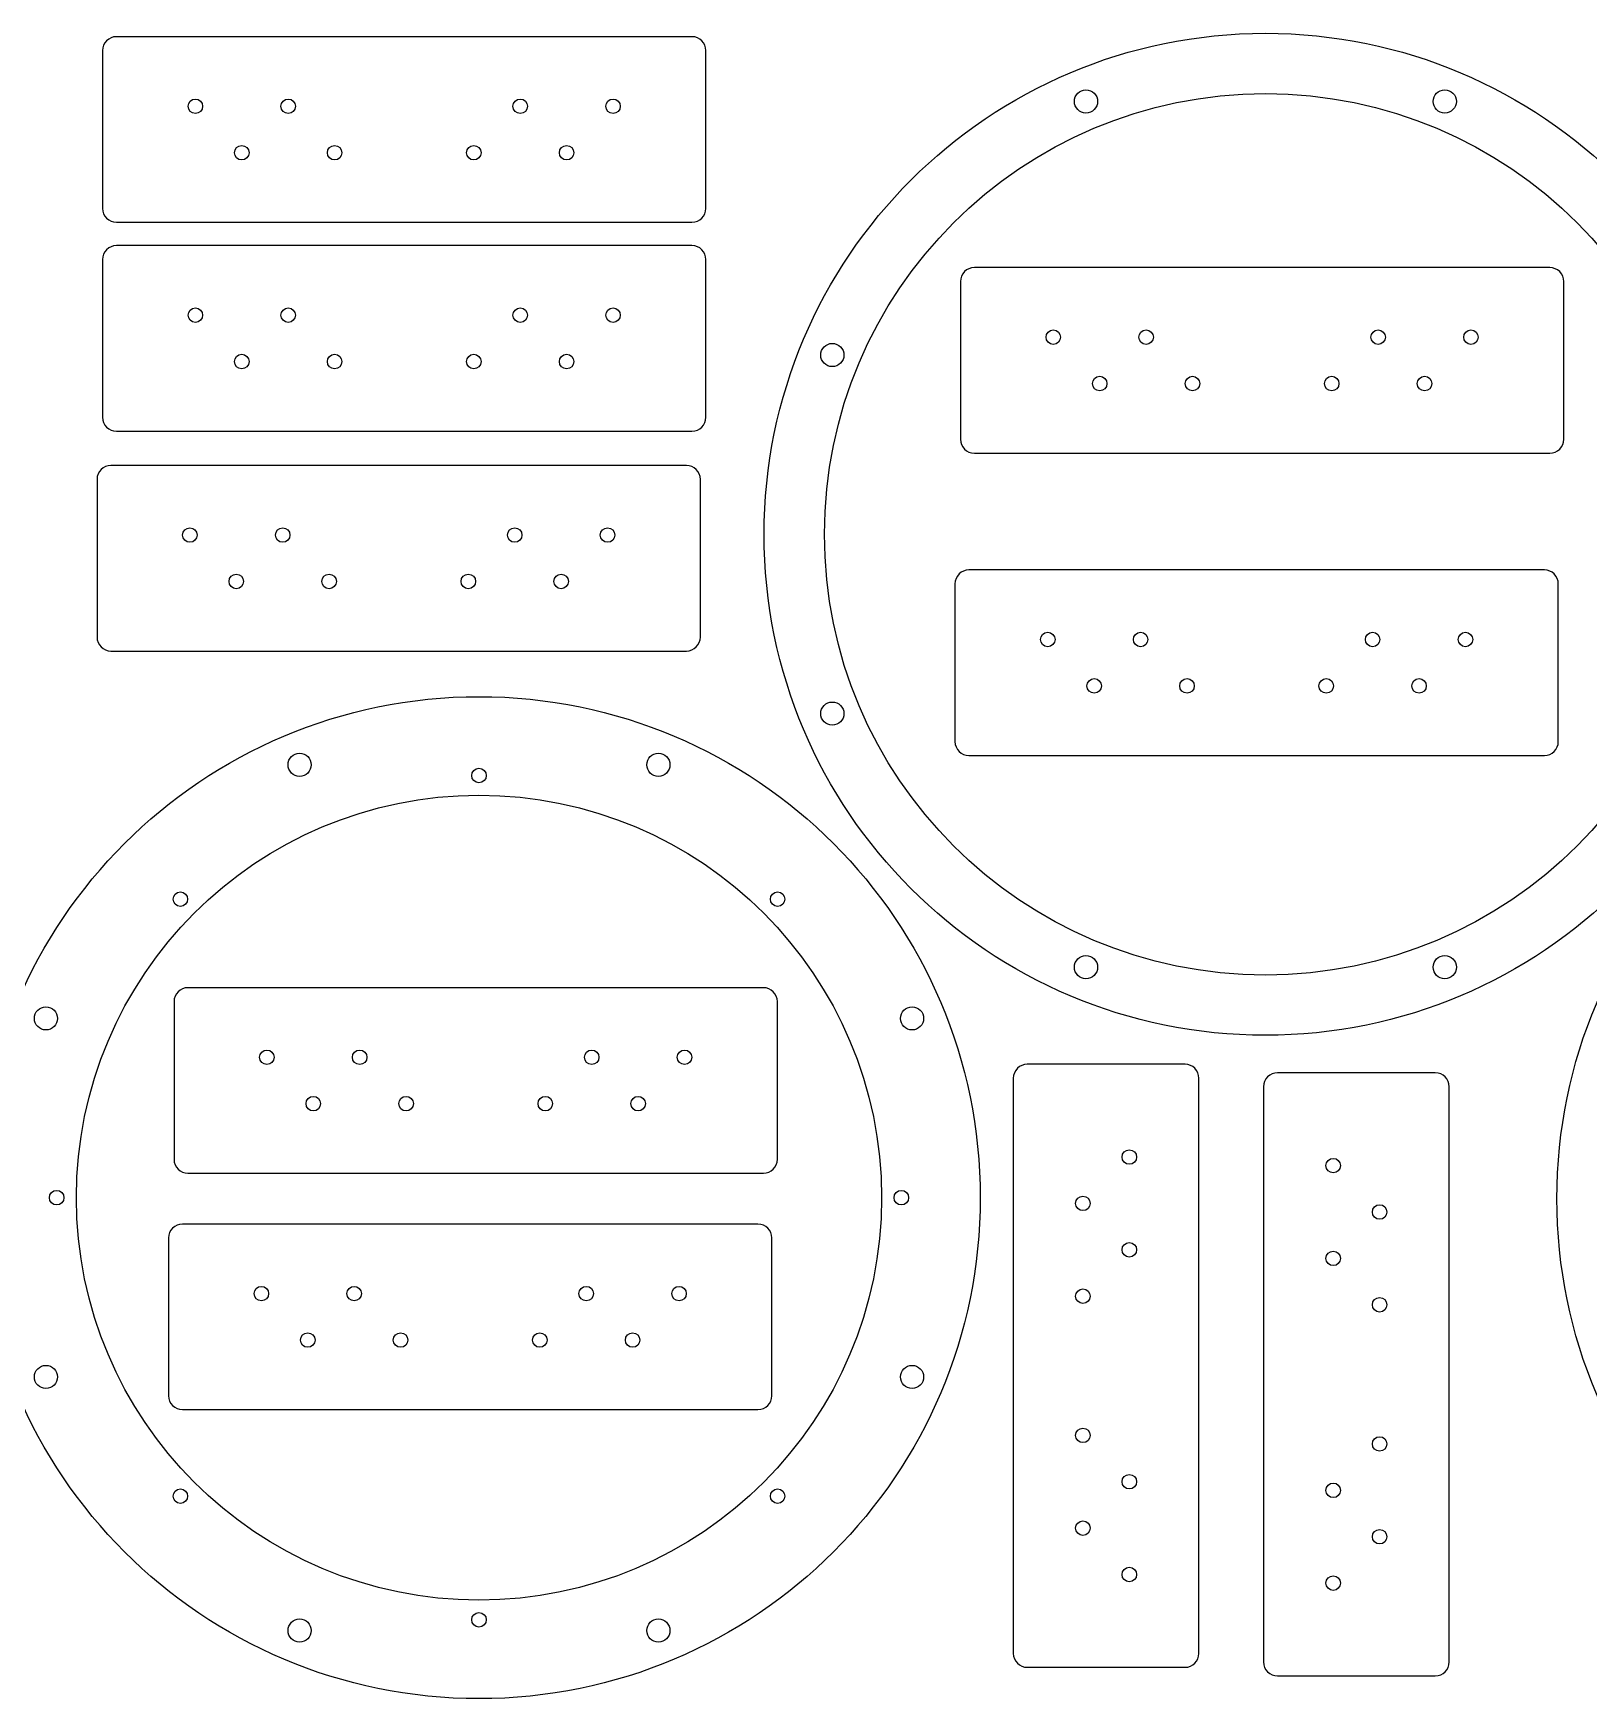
# Model space of a CAD drawing. Extents: x 1 to 1491, y 2 to 363.
# Drawn here: x 416.8 to 751.9, y 2.4 to 361.6 of the extents above; entities that cross this region are included whole.
import ezdxf

# ---------------------------------------------------------------- set-up
doc = ezdxf.new("R2010")
doc.units = 0
for name, color, linetype in [('b_Out_gear_holder_for_CNC_H12_middle_parts_001_', 7, 'CONTINUOUS'), ('b_Out_gear_holder_for_CNC_H12_middle_parts_001_003', 7, 'CONTINUOUS'), ('b_Out_gear_holder_for_CNC_H12_up_part_001_', 7, 'CONTINUOUS'), ('b_plate_130x40x12_part_1_of_16_H12_001_', 7, 'CONTINUOUS'), ('b_plate_130x40x12_part_1_of_16_H12_001_001', 7, 'CONTINUOUS'), ('b_plate_130x40x12_part_1_of_16_H12_001_002', 7, 'CONTINUOUS'), ('b_plate_130x40x12_part_1_of_16_H12_001_003', 7, 'CONTINUOUS'), ('b_plate_130x40x12_part_1_of_16_H12_001_004', 7, 'CONTINUOUS'), ('b_plate_130x40x12_part_1_of_16_H12_001_005', 7, 'CONTINUOUS'), ('b_plate_130x40x12_part_1_of_16_H12_001_006', 7, 'CONTINUOUS'), ('b_plate_130x40x12_part_1_of_16_H12_001_022', 7, 'CONTINUOUS'), ('b_plate_130x40x12_part_1_of_16_H12_001_023', 7, 'CONTINUOUS')]:
    doc.layers.add(name, color=color, linetype=linetype)

msp = doc.modelspace()

# ---------------------------------------------------------------- linework, layer by layer
at = {"layer": 'b_Out_gear_holder_for_CNC_H12_middle_parts_001_'}
for p, q in [((646.09, 346.957, 12), (646.09, 346.957, 0)), ((646.09, 346.957, 12), (646.09, 346.957, 0)), ((723.392, 346.957, 12), (723.392, 346.957, 0)), ((723.392, 346.957, 12), (723.392, 346.957, 0)), ((591.429, 292.296, 12), (591.429, 292.296, 0)), ((591.429, 292.296, 12), (591.429, 292.296, 0)), ((591.429, 214.994, 12), (591.429, 214.994, 0)), ((591.429, 214.994, 12), (591.429, 214.994, 0)), ((646.09, 160.333, 12), (646.09, 160.333, 0)), ((646.09, 160.333, 12), (646.09, 160.333, 0)), ((723.392, 160.333, 12), (723.392, 160.333, 0)), ((723.392, 160.333, 12), (723.392, 160.333, 0))]:
    msp.add_line(p, q, dxfattribs=at)
for centre, radius in [((682.241, 253.645), 108), ((682.241, 253.645), 108), ((682.241, 253.645), 108), ((682.241, 253.645), 108), ((682.241, 253.645), 95), ((682.241, 253.645), 95), ((682.241, 253.645), 95), ((682.241, 253.645), 95), ((643.59, 346.957), 2.5), ((643.59, 346.957), 2.5), ((643.59, 346.957), 2.5), ((643.59, 346.957), 2.5), ((720.892, 346.957), 2.5), ((720.892, 346.957), 2.5), ((720.892, 346.957), 2.5), ((720.892, 346.957), 2.5), ((588.929, 292.296), 2.5), ((588.929, 292.296), 2.5), ((588.929, 292.296), 2.5), ((588.929, 292.296), 2.5), ((588.929, 214.994), 2.5), ((588.929, 214.994), 2.5), ((588.929, 214.994), 2.5), ((588.929, 214.994), 2.5), ((643.59, 160.333), 2.5), ((643.59, 160.333), 2.5), ((643.59, 160.333), 2.5), ((643.59, 160.333), 2.5), ((720.892, 160.333), 2.5), ((720.892, 160.333), 2.5), ((720.892, 160.333), 2.5), ((720.892, 160.333), 2.5)]:
    msp.add_circle(centre, radius, dxfattribs=at)
at = {"layer": 'b_Out_gear_holder_for_CNC_H12_middle_parts_001_003'}
msp.add_circle((853.074, 110.427), 108, dxfattribs=at)
msp.add_circle((853.074, 110.427), 108, dxfattribs=at)
msp.add_circle((853.074, 110.427), 108, dxfattribs=at)
msp.add_circle((853.074, 110.427), 108, dxfattribs=at)
at = {"layer": 'b_Out_gear_holder_for_CNC_H12_up_part_001_'}
for p, q in [((476.647, 203.957, 12), (476.647, 203.957, 0)), ((476.647, 203.957, 12), (476.647, 203.957, 0)), ((514.361, 201.645, 12), (514.361, 201.645, 0)), ((514.361, 201.645, 12), (514.361, 201.645, 0)), ((553.949, 203.957, 12), (553.949, 203.957, 0)), ((553.949, 203.957, 12), (553.949, 203.957, 0)), ((450.014, 174.992, 12), (450.014, 174.992, 0)), ((450.014, 174.992, 12), (450.014, 174.992, 0)), ((578.707, 174.992, 12), (578.707, 174.992, 0)), ((578.707, 174.992, 12), (578.707, 174.992, 0)), ((421.986, 149.296, 12), (421.986, 149.296, 0)), ((421.986, 149.296, 12), (421.986, 149.296, 0)), ((608.61, 149.296, 12), (608.61, 149.296, 0)), ((608.61, 149.296, 12), (608.61, 149.296, 0)), ((423.361, 110.645, 12), (423.361, 110.645, 0)), ((423.361, 110.645, 12), (423.361, 110.645, 0)), ((599.548, 110.645, 12), (599.548, 110.645, 0)), ((599.548, 110.645, 12), (599.548, 110.645, 0)), ((605.361, 110.645, 12), (605.361, 110.645, 0)), ((605.361, 110.645, 12), (605.361, 110.645, 0)), ((620.798, 110.645, 12), (620.798, 110.645, 0)), ((620.798, 110.645, 12), (620.798, 110.645, 0)), ((421.986, 71.9939, 12), (421.986, 71.9939, 0)), ((421.986, 71.9939, 12), (421.986, 71.9939, 0)), ((608.61, 71.9939, 12), (608.61, 71.9939, 0)), ((608.61, 71.9939, 12), (608.61, 71.9939, 0)), ((450.014, 46.2982, 12), (450.014, 46.2982, 0)), ((450.014, 46.2982, 12), (450.014, 46.2982, 0)), ((578.707, 46.2982, 12), (578.707, 46.2982, 0)), ((578.707, 46.2982, 12), (578.707, 46.2982, 0)), ((514.361, 19.6449, 12), (514.361, 19.6449, 0)), ((514.361, 19.6449, 12), (514.361, 19.6449, 0)), ((476.647, 17.3331, 12), (476.647, 17.3331, 0)), ((476.647, 17.3331, 12), (476.647, 17.3331, 0)), ((553.949, 17.3331, 12), (553.949, 17.3331, 0)), ((553.949, 17.3331, 12), (553.949, 17.3331, 0))]:
    msp.add_line(p, q, dxfattribs=at)
for centre, radius in [((512.798, 110.645), 108), ((512.798, 110.645), 108), ((512.798, 110.645), 108), ((512.798, 110.645), 108), ((474.147, 203.957), 2.5), ((474.147, 203.957), 2.5), ((474.147, 203.957), 2.5), ((474.147, 203.957), 2.5), ((551.449, 203.957), 2.5), ((551.449, 203.957), 2.5), ((551.449, 203.957), 2.5), ((551.449, 203.957), 2.5), ((512.798, 201.645), 1.5625), ((512.798, 201.645), 1.5625), ((512.798, 201.645), 1.5625), ((512.798, 201.645), 1.5625), ((512.798, 110.645), 86.75), ((512.798, 110.645), 86.75), ((512.798, 110.645), 86.75), ((512.798, 110.645), 86.75), ((448.452, 174.992), 1.5625), ((448.452, 174.992), 1.5625), ((448.452, 174.992), 1.5625), ((448.452, 174.992), 1.5625), ((577.145, 174.992), 1.5625), ((577.145, 174.992), 1.5625), ((577.145, 174.992), 1.5625), ((577.145, 174.992), 1.5625), ((419.486, 149.296), 2.5), ((419.486, 149.296), 2.5), ((419.486, 149.296), 2.5), ((419.486, 149.296), 2.5), ((606.11, 149.296), 2.5), ((606.11, 149.296), 2.5), ((606.11, 149.296), 2.5), ((606.11, 149.296), 2.5), ((421.798, 110.645), 1.5625), ((421.798, 110.645), 1.5625), ((421.798, 110.645), 1.5625), ((421.798, 110.645), 1.5625), ((603.798, 110.645), 1.5625), ((603.798, 110.645), 1.5625), ((603.798, 110.645), 1.5625), ((603.798, 110.645), 1.5625), ((419.486, 71.9939), 2.5), ((419.486, 71.9939), 2.5), ((419.486, 71.9939), 2.5), ((419.486, 71.9939), 2.5), ((606.11, 71.9939), 2.5), ((606.11, 71.9939), 2.5), ((606.11, 71.9939), 2.5), ((606.11, 71.9939), 2.5), ((448.452, 46.2982), 1.5625), ((448.452, 46.2982), 1.5625), ((448.452, 46.2982), 1.5625), ((448.452, 46.2982), 1.5625), ((577.145, 46.2982), 1.5625), ((577.145, 46.2982), 1.5625), ((577.145, 46.2982), 1.5625), ((577.145, 46.2982), 1.5625), ((474.147, 17.3331), 2.5), ((474.147, 17.3331), 2.5), ((474.147, 17.3331), 2.5), ((474.147, 17.3331), 2.5), ((512.798, 19.6449), 1.5625), ((512.798, 19.6449), 1.5625), ((512.798, 19.6449), 1.5625), ((512.798, 19.6449), 1.5625), ((551.449, 17.3331), 2.5), ((551.449, 17.3331), 2.5), ((551.449, 17.3331), 2.5), ((551.449, 17.3331), 2.5)]:
    msp.add_circle(centre, radius, dxfattribs=at)
at = {"layer": 'b_plate_130x40x12_part_1_of_16_H12_001_'}
for p, q in [((558.682, 360.916, 0), (434.682, 360.916, 0)), ((558.682, 360.916, 12), (434.682, 360.916, 12)), ((434.682, 360.916, 0), (434.682, 360.916, 12)), ((558.682, 360.916, 0), (434.682, 360.916, 0)), ((434.682, 360.916, 0), (434.682, 360.916, 12)), ((558.682, 360.916, 12), (434.682, 360.916, 12)), ((558.682, 360.916, 0), (558.682, 360.916, 12)), ((558.682, 360.916, 0), (558.682, 360.916, 12)), ((431.682, 357.916, 0), (431.682, 323.916, 0)), ((431.682, 357.916, 12), (431.682, 323.916, 12)), ((431.682, 357.916, 0), (431.682, 323.916, 0)), ((431.682, 357.916, 0), (431.682, 357.916, 12)), ((431.682, 357.916, 12), (431.682, 323.916, 12)), ((431.682, 357.916, 0), (431.682, 357.916, 12)), ((561.682, 323.916, 0), (561.682, 357.916, 0)), ((561.682, 323.916, 12), (561.682, 357.916, 12)), ((561.682, 323.916, 0), (561.682, 357.916, 0)), ((561.682, 357.916, 0), (561.682, 357.916, 12)), ((561.682, 323.916, 12), (561.682, 357.916, 12)), ((561.682, 357.916, 0), (561.682, 357.916, 12)), ((453.244, 345.916, 0), (453.244, 345.916, 12)), ((453.244, 345.916, 0), (453.244, 345.916, 12)), ((473.244, 345.916, 0), (473.244, 345.916, 12)), ((473.244, 345.916, 0), (473.244, 345.916, 12)), ((523.244, 345.916, 0), (523.244, 345.916, 12)), ((523.244, 345.916, 0), (523.244, 345.916, 12)), ((543.244, 345.916, 0), (543.244, 345.916, 12)), ((543.244, 345.916, 0), (543.244, 345.916, 12)), ((463.244, 335.916, 0), (463.244, 335.916, 12)), ((463.244, 335.916, 0), (463.244, 335.916, 12)), ((483.244, 335.916, 0), (483.244, 335.916, 12)), ((483.244, 335.916, 0), (483.244, 335.916, 12)), ((513.244, 335.916, 0), (513.244, 335.916, 12)), ((513.244, 335.916, 0), (513.244, 335.916, 12)), ((533.244, 335.916, 0), (533.244, 335.916, 12)), ((533.244, 335.916, 0), (533.244, 335.916, 12)), ((431.682, 323.916, 0), (431.682, 323.916, 12)), ((431.682, 323.916, 0), (431.682, 323.916, 12)), ((561.682, 323.916, 0), (561.682, 323.916, 12)), ((561.682, 323.916, 0), (561.682, 323.916, 12)), ((434.682, 320.916, 0), (558.682, 320.916, 0)), ((434.682, 320.916, 0), (434.682, 320.916, 12)), ((434.682, 320.916, 12), (558.682, 320.916, 12)), ((434.682, 320.916, 0), (558.682, 320.916, 0)), ((434.682, 320.916, 0), (434.682, 320.916, 12)), ((434.682, 320.916, 12), (558.682, 320.916, 12)), ((558.682, 320.916, 0), (558.682, 320.916, 12)), ((558.682, 320.916, 0), (558.682, 320.916, 12))]:
    msp.add_line(p, q, dxfattribs=at)
for centre in [(451.682, 345.916), (451.682, 345.916), (451.682, 345.916), (451.682, 345.916), (471.682, 345.916), (471.682, 345.916), (471.682, 345.916), (471.682, 345.916), (521.682, 345.916), (521.682, 345.916), (521.682, 345.916), (521.682, 345.916), (541.682, 345.916), (541.682, 345.916), (541.682, 345.916), (541.682, 345.916), (461.682, 335.916), (461.682, 335.916), (461.682, 335.916), (461.682, 335.916), (481.682, 335.916), (481.682, 335.916), (481.682, 335.916), (481.682, 335.916), (511.682, 335.916), (511.682, 335.916), (511.682, 335.916), (511.682, 335.916), (531.682, 335.916), (531.682, 335.916), (531.682, 335.916), (531.682, 335.916)]:
    msp.add_circle(centre, 1.5625, dxfattribs=at)
for centre, start, end in [((434.682, 357.916, 0), 90, 180), ((434.682, 357.916, 12), 90, 180), ((434.682, 357.916, 0), 90, 180), ((434.682, 357.916, 12), 90, 180), ((558.682, 357.916, 0), 0, 90), ((558.682, 357.916, 12), 0, 90), ((558.682, 357.916, 0), 0, 90), ((558.682, 357.916, 12), 0, 90), ((434.682, 323.916, 0), 180, -90), ((434.682, 323.916, 0), 180, -90), ((434.682, 323.916, 12), 180, -90), ((434.682, 323.916, 12), 180, -90), ((558.682, 323.916, 0), -90, 0), ((558.682, 323.916, 0), -90, 0), ((558.682, 323.916, 12), -90, 0), ((558.682, 323.916, 12), -90, 0)]:
    msp.add_arc(centre, 3, start, end, dxfattribs=at)
at = {"layer": 'b_plate_130x40x12_part_1_of_16_H12_001_001'}
for p, q in [((431.682, 312.886, 0), (431.682, 278.886, 0)), ((431.682, 312.886, 12), (431.682, 278.886, 12)), ((431.682, 312.886, 0), (431.682, 278.886, 0)), ((431.682, 312.886, 0), (431.682, 312.886, 12)), ((431.682, 312.886, 12), (431.682, 278.886, 12)), ((431.682, 312.886, 0), (431.682, 312.886, 12)), ((558.682, 315.886, 0), (434.682, 315.886, 0)), ((558.682, 315.886, 12), (434.682, 315.886, 12)), ((434.682, 315.886, 0), (434.682, 315.886, 12)), ((558.682, 315.886, 0), (434.682, 315.886, 0)), ((434.682, 315.886, 0), (434.682, 315.886, 12)), ((558.682, 315.886, 12), (434.682, 315.886, 12)), ((558.682, 315.886, 0), (558.682, 315.886, 12)), ((558.682, 315.886, 0), (558.682, 315.886, 12)), ((561.682, 278.886, 0), (561.682, 312.886, 0)), ((561.682, 278.886, 12), (561.682, 312.886, 12)), ((561.682, 278.886, 0), (561.682, 312.886, 0)), ((561.682, 312.886, 0), (561.682, 312.886, 12)), ((561.682, 278.886, 12), (561.682, 312.886, 12)), ((561.682, 312.886, 0), (561.682, 312.886, 12)), ((453.244, 300.886, 0), (453.244, 300.886, 12)), ((453.244, 300.886, 0), (453.244, 300.886, 12)), ((473.244, 300.886, 0), (473.244, 300.886, 12)), ((473.244, 300.886, 0), (473.244, 300.886, 12)), ((523.244, 300.886, 0), (523.244, 300.886, 12)), ((523.244, 300.886, 0), (523.244, 300.886, 12)), ((543.244, 300.886, 0), (543.244, 300.886, 12)), ((543.244, 300.886, 0), (543.244, 300.886, 12)), ((463.244, 290.886, 0), (463.244, 290.886, 12)), ((463.244, 290.886, 0), (463.244, 290.886, 12)), ((483.244, 290.886, 0), (483.244, 290.886, 12)), ((483.244, 290.886, 0), (483.244, 290.886, 12)), ((513.244, 290.886, 0), (513.244, 290.886, 12)), ((513.244, 290.886, 0), (513.244, 290.886, 12)), ((533.244, 290.886, 0), (533.244, 290.886, 12)), ((533.244, 290.886, 0), (533.244, 290.886, 12)), ((431.682, 278.886, 0), (431.682, 278.886, 12)), ((431.682, 278.886, 0), (431.682, 278.886, 12)), ((561.682, 278.886, 0), (561.682, 278.886, 12)), ((561.682, 278.886, 0), (561.682, 278.886, 12)), ((434.682, 275.886, 0), (558.682, 275.886, 0)), ((434.682, 275.886, 0), (434.682, 275.886, 12)), ((434.682, 275.886, 12), (558.682, 275.886, 12)), ((434.682, 275.886, 0), (558.682, 275.886, 0)), ((434.682, 275.886, 0), (434.682, 275.886, 12)), ((434.682, 275.886, 12), (558.682, 275.886, 12)), ((558.682, 275.886, 0), (558.682, 275.886, 12)), ((558.682, 275.886, 0), (558.682, 275.886, 12))]:
    msp.add_line(p, q, dxfattribs=at)
for centre in [(451.682, 300.886), (451.682, 300.886), (451.682, 300.886), (451.682, 300.886), (471.682, 300.886), (471.682, 300.886), (471.682, 300.886), (471.682, 300.886), (521.682, 300.886), (521.682, 300.886), (521.682, 300.886), (521.682, 300.886), (541.682, 300.886), (541.682, 300.886), (541.682, 300.886), (541.682, 300.886), (461.682, 290.886), (461.682, 290.886), (461.682, 290.886), (461.682, 290.886), (481.682, 290.886), (481.682, 290.886), (481.682, 290.886), (481.682, 290.886), (511.682, 290.886), (511.682, 290.886), (511.682, 290.886), (511.682, 290.886), (531.682, 290.886), (531.682, 290.886), (531.682, 290.886), (531.682, 290.886)]:
    msp.add_circle(centre, 1.5625, dxfattribs=at)
for centre, start, end in [((434.682, 312.886, 0), 90, 180), ((434.682, 312.886, 12), 90, 180), ((434.682, 312.886, 0), 90, 180), ((434.682, 312.886, 12), 90, 180), ((558.682, 312.886, 0), 0, 90), ((558.682, 312.886, 12), 0, 90), ((558.682, 312.886, 0), 0, 90), ((558.682, 312.886, 12), 0, 90), ((434.682, 278.886, 0), 180, -90), ((434.682, 278.886, 0), 180, -90), ((434.682, 278.886, 12), 180, -90), ((434.682, 278.886, 12), 180, -90), ((558.682, 278.886, 0), -90, 0), ((558.682, 278.886, 0), -90, 0), ((558.682, 278.886, 12), -90, 0), ((558.682, 278.886, 12), -90, 0)]:
    msp.add_arc(centre, 3, start, end, dxfattribs=at)
at = {"layer": 'b_plate_130x40x12_part_1_of_16_H12_001_002'}
for p, q in [((557.497, 268.486, 0), (433.497, 268.486, 0)), ((557.497, 268.486, 12), (433.497, 268.486, 12)), ((433.497, 268.486, 0), (433.497, 268.486, 12)), ((557.497, 268.486, 0), (433.497, 268.486, 0)), ((433.497, 268.486, 0), (433.497, 268.486, 12)), ((557.497, 268.486, 12), (433.497, 268.486, 12)), ((557.497, 268.486, 0), (557.497, 268.486, 12)), ((557.497, 268.486, 0), (557.497, 268.486, 12)), ((430.497, 265.486, 0), (430.497, 231.486, 0)), ((430.497, 265.486, 12), (430.497, 231.486, 12)), ((430.497, 265.486, 0), (430.497, 231.486, 0)), ((430.497, 265.486, 0), (430.497, 265.486, 12)), ((430.497, 265.486, 12), (430.497, 231.486, 12)), ((430.497, 265.486, 0), (430.497, 265.486, 12)), ((560.497, 231.486, 0), (560.497, 265.486, 0)), ((560.497, 231.486, 12), (560.497, 265.486, 12)), ((560.497, 231.486, 0), (560.497, 265.486, 0)), ((560.497, 265.486, 0), (560.497, 265.486, 12)), ((560.497, 231.486, 12), (560.497, 265.486, 12)), ((560.497, 265.486, 0), (560.497, 265.486, 12)), ((452.059, 253.486, 0), (452.059, 253.486, 12)), ((452.059, 253.486, 0), (452.059, 253.486, 12)), ((472.059, 253.486, 0), (472.059, 253.486, 12)), ((472.059, 253.486, 0), (472.059, 253.486, 12)), ((522.059, 253.486, 0), (522.059, 253.486, 12)), ((522.059, 253.486, 0), (522.059, 253.486, 12)), ((542.059, 253.486, 0), (542.059, 253.486, 12)), ((542.059, 253.486, 0), (542.059, 253.486, 12)), ((462.059, 243.486, 0), (462.059, 243.486, 12)), ((462.059, 243.486, 0), (462.059, 243.486, 12)), ((482.059, 243.486, 0), (482.059, 243.486, 12)), ((482.059, 243.486, 0), (482.059, 243.486, 12)), ((512.059, 243.486, 0), (512.059, 243.486, 12)), ((512.059, 243.486, 0), (512.059, 243.486, 12)), ((532.059, 243.486, 0), (532.059, 243.486, 12)), ((532.059, 243.486, 0), (532.059, 243.486, 12)), ((430.497, 231.486, 0), (430.497, 231.486, 12)), ((430.497, 231.486, 0), (430.497, 231.486, 12)), ((560.497, 231.486, 0), (560.497, 231.486, 12)), ((560.497, 231.486, 0), (560.497, 231.486, 12)), ((433.497, 228.486, 0), (557.497, 228.486, 0)), ((433.497, 228.486, 0), (433.497, 228.486, 12)), ((433.497, 228.486, 12), (557.497, 228.486, 12)), ((433.497, 228.486, 0), (557.497, 228.486, 0)), ((433.497, 228.486, 0), (433.497, 228.486, 12)), ((433.497, 228.486, 12), (557.497, 228.486, 12)), ((557.497, 228.486, 0), (557.497, 228.486, 12)), ((557.497, 228.486, 0), (557.497, 228.486, 12))]:
    msp.add_line(p, q, dxfattribs=at)
for centre in [(450.497, 253.486), (450.497, 253.486), (450.497, 253.486), (450.497, 253.486), (470.497, 253.486), (470.497, 253.486), (470.497, 253.486), (470.497, 253.486), (520.497, 253.486), (520.497, 253.486), (520.497, 253.486), (520.497, 253.486), (540.497, 253.486), (540.497, 253.486), (540.497, 253.486), (540.497, 253.486), (460.497, 243.486), (460.497, 243.486), (460.497, 243.486), (460.497, 243.486), (480.497, 243.486), (480.497, 243.486), (480.497, 243.486), (480.497, 243.486), (510.497, 243.486), (510.497, 243.486), (510.497, 243.486), (510.497, 243.486), (530.497, 243.486), (530.497, 243.486), (530.497, 243.486), (530.497, 243.486)]:
    msp.add_circle(centre, 1.5625, dxfattribs=at)
for centre, start, end in [((433.497, 265.486, 0), 90, 180), ((433.497, 265.486, 12), 90, 180), ((433.497, 265.486, 0), 90, 180), ((433.497, 265.486, 12), 90, 180), ((557.497, 265.486, 0), 0, 90), ((557.497, 265.486, 12), 0, 90), ((557.497, 265.486, 0), 0, 90), ((557.497, 265.486, 12), 0, 90), ((433.497, 231.486, 0), 180, -90), ((433.497, 231.486, 0), 180, -90), ((433.497, 231.486, 12), 180, -90), ((433.497, 231.486, 12), 180, -90), ((557.497, 231.486, 0), -90, 0), ((557.497, 231.486, 0), -90, 0), ((557.497, 231.486, 12), -90, 0), ((557.497, 231.486, 12), -90, 0)]:
    msp.add_arc(centre, 3, start, end, dxfattribs=at)
at = {"layer": 'b_plate_130x40x12_part_1_of_16_H12_001_003'}
for p, q in [((574.087, 155.911, 0), (450.087, 155.911, 0)), ((574.087, 155.911, 12), (450.087, 155.911, 12)), ((450.087, 155.911, 0), (450.087, 155.911, 12)), ((574.087, 155.911, 0), (450.087, 155.911, 0)), ((450.087, 155.911, 0), (450.087, 155.911, 12)), ((574.087, 155.911, 12), (450.087, 155.911, 12)), ((574.087, 155.911, 0), (574.087, 155.911, 12)), ((574.087, 155.911, 0), (574.087, 155.911, 12)), ((447.087, 152.911, 0), (447.087, 118.911, 0)), ((447.087, 152.911, 12), (447.087, 118.911, 12)), ((447.087, 152.911, 0), (447.087, 118.911, 0)), ((447.087, 152.911, 0), (447.087, 152.911, 12)), ((447.087, 152.911, 12), (447.087, 118.911, 12)), ((447.087, 152.911, 0), (447.087, 152.911, 12)), ((577.087, 118.911, 0), (577.087, 152.911, 0)), ((577.087, 118.911, 12), (577.087, 152.911, 12)), ((577.087, 118.911, 0), (577.087, 152.911, 0)), ((577.087, 152.911, 0), (577.087, 152.911, 12)), ((577.087, 118.911, 12), (577.087, 152.911, 12)), ((577.087, 152.911, 0), (577.087, 152.911, 12)), ((468.649, 140.911, 0), (468.649, 140.911, 12)), ((468.649, 140.911, 0), (468.649, 140.911, 12)), ((488.649, 140.911, 0), (488.649, 140.911, 12)), ((488.649, 140.911, 0), (488.649, 140.911, 12)), ((538.649, 140.911, 0), (538.649, 140.911, 12)), ((538.649, 140.911, 0), (538.649, 140.911, 12)), ((558.649, 140.911, 0), (558.649, 140.911, 12)), ((558.649, 140.911, 0), (558.649, 140.911, 12)), ((478.649, 130.911, 0), (478.649, 130.911, 12)), ((478.649, 130.911, 0), (478.649, 130.911, 12)), ((498.649, 130.911, 0), (498.649, 130.911, 12)), ((498.649, 130.911, 0), (498.649, 130.911, 12)), ((528.649, 130.911, 0), (528.649, 130.911, 12)), ((528.649, 130.911, 0), (528.649, 130.911, 12)), ((548.649, 130.911, 0), (548.649, 130.911, 12)), ((548.649, 130.911, 0), (548.649, 130.911, 12)), ((447.087, 118.911, 0), (447.087, 118.911, 12)), ((447.087, 118.911, 0), (447.087, 118.911, 12)), ((577.087, 118.911, 0), (577.087, 118.911, 12)), ((577.087, 118.911, 0), (577.087, 118.911, 12)), ((450.087, 115.911, 0), (574.087, 115.911, 0)), ((450.087, 115.911, 0), (450.087, 115.911, 12)), ((450.087, 115.911, 12), (574.087, 115.911, 12)), ((450.087, 115.911, 0), (574.087, 115.911, 0)), ((450.087, 115.911, 0), (450.087, 115.911, 12)), ((450.087, 115.911, 12), (574.087, 115.911, 12)), ((574.087, 115.911, 0), (574.087, 115.911, 12)), ((574.087, 115.911, 0), (574.087, 115.911, 12))]:
    msp.add_line(p, q, dxfattribs=at)
for centre in [(467.087, 140.911), (467.087, 140.911), (467.087, 140.911), (467.087, 140.911), (487.087, 140.911), (487.087, 140.911), (487.087, 140.911), (487.087, 140.911), (537.087, 140.911), (537.087, 140.911), (537.087, 140.911), (537.087, 140.911), (557.087, 140.911), (557.087, 140.911), (557.087, 140.911), (557.087, 140.911), (477.087, 130.911), (477.087, 130.911), (477.087, 130.911), (477.087, 130.911), (497.087, 130.911), (497.087, 130.911), (497.087, 130.911), (497.087, 130.911), (527.087, 130.911), (527.087, 130.911), (527.087, 130.911), (527.087, 130.911), (547.087, 130.911), (547.087, 130.911), (547.087, 130.911), (547.087, 130.911)]:
    msp.add_circle(centre, 1.5625, dxfattribs=at)
for centre, start, end in [((450.087, 152.911, 0), 90, 180), ((450.087, 152.911, 12), 90, 180), ((450.087, 152.911, 0), 90, 180), ((450.087, 152.911, 12), 90, 180), ((574.087, 152.911, 0), 0, 90), ((574.087, 152.911, 12), 0, 90), ((574.087, 152.911, 0), 0, 90), ((574.087, 152.911, 12), 0, 90), ((450.087, 118.911, 0), 180, -90), ((450.087, 118.911, 0), 180, -90), ((450.087, 118.911, 12), 180, -90), ((450.087, 118.911, 12), 180, -90), ((574.087, 118.911, 0), -90, 0), ((574.087, 118.911, 0), -90, 0), ((574.087, 118.911, 12), -90, 0), ((574.087, 118.911, 12), -90, 0)]:
    msp.add_arc(centre, 3, start, end, dxfattribs=at)
at = {"layer": 'b_plate_130x40x12_part_1_of_16_H12_001_004'}
for p, q in [((572.902, 104.956, 0), (448.902, 104.956, 0)), ((572.902, 104.956, 12), (448.902, 104.956, 12)), ((448.902, 104.956, 0), (448.902, 104.956, 12)), ((572.902, 104.956, 0), (448.902, 104.956, 0)), ((448.902, 104.956, 0), (448.902, 104.956, 12)), ((572.902, 104.956, 12), (448.902, 104.956, 12)), ((572.902, 104.956, 0), (572.902, 104.956, 12)), ((572.902, 104.956, 0), (572.902, 104.956, 12)), ((445.902, 101.956, 0), (445.902, 67.9558, 0)), ((445.902, 101.956, 12), (445.902, 67.9558, 12)), ((445.902, 101.956, 0), (445.902, 67.9558, 0)), ((445.902, 101.956, 0), (445.902, 101.956, 12)), ((445.902, 101.956, 12), (445.902, 67.9558, 12)), ((445.902, 101.956, 0), (445.902, 101.956, 12)), ((575.902, 67.9558, 0), (575.902, 101.956, 0)), ((575.902, 67.9558, 12), (575.902, 101.956, 12)), ((575.902, 67.9558, 0), (575.902, 101.956, 0)), ((575.902, 101.956, 0), (575.902, 101.956, 12)), ((575.902, 67.9558, 12), (575.902, 101.956, 12)), ((575.902, 101.956, 0), (575.902, 101.956, 12)), ((467.464, 89.9558, 0), (467.464, 89.9558, 12)), ((467.464, 89.9558, 0), (467.464, 89.9558, 12)), ((487.464, 89.9558, 0), (487.464, 89.9558, 12)), ((487.464, 89.9558, 0), (487.464, 89.9558, 12)), ((537.464, 89.9558, 0), (537.464, 89.9558, 12)), ((537.464, 89.9558, 0), (537.464, 89.9558, 12)), ((557.464, 89.9558, 0), (557.464, 89.9558, 12)), ((557.464, 89.9558, 0), (557.464, 89.9558, 12)), ((477.464, 79.9558, 0), (477.464, 79.9558, 12)), ((477.464, 79.9558, 0), (477.464, 79.9558, 12)), ((497.464, 79.9558, 0), (497.464, 79.9558, 12)), ((497.464, 79.9558, 0), (497.464, 79.9558, 12)), ((527.464, 79.9558, 0), (527.464, 79.9558, 12)), ((527.464, 79.9558, 0), (527.464, 79.9558, 12)), ((547.464, 79.9558, 0), (547.464, 79.9558, 12)), ((547.464, 79.9558, 0), (547.464, 79.9558, 12)), ((445.902, 67.9558, 0), (445.902, 67.9558, 12)), ((445.902, 67.9558, 0), (445.902, 67.9558, 12)), ((448.902, 64.9558, 0), (572.902, 64.9558, 0)), ((448.902, 64.9558, 0), (448.902, 64.9558, 12)), ((448.902, 64.9558, 12), (572.902, 64.9558, 12)), ((448.902, 64.9558, 0), (572.902, 64.9558, 0)), ((448.902, 64.9558, 0), (448.902, 64.9558, 12)), ((448.902, 64.9558, 12), (572.902, 64.9558, 12)), ((572.902, 64.9558, 0), (572.902, 64.9558, 12)), ((572.902, 64.9558, 0), (572.902, 64.9558, 12)), ((575.902, 67.9558, 0), (575.902, 67.9558, 12)), ((575.902, 67.9558, 0), (575.902, 67.9558, 12))]:
    msp.add_line(p, q, dxfattribs=at)
for centre in [(465.902, 89.9558), (465.902, 89.9558), (465.902, 89.9558), (465.902, 89.9558), (485.902, 89.9558), (485.902, 89.9558), (485.902, 89.9558), (485.902, 89.9558), (535.902, 89.9558), (535.902, 89.9558), (535.902, 89.9558), (535.902, 89.9558), (555.902, 89.9558), (555.902, 89.9558), (555.902, 89.9558), (555.902, 89.9558), (475.902, 79.9558), (475.902, 79.9558), (475.902, 79.9558), (475.902, 79.9558), (495.902, 79.9558), (495.902, 79.9558), (495.902, 79.9558), (495.902, 79.9558), (525.902, 79.9558), (525.902, 79.9558), (525.902, 79.9558), (525.902, 79.9558), (545.902, 79.9558), (545.902, 79.9558), (545.902, 79.9558), (545.902, 79.9558)]:
    msp.add_circle(centre, 1.5625, dxfattribs=at)
for centre, start, end in [((448.902, 101.956, 0), 90, 180), ((448.902, 101.956, 12), 90, 180), ((448.902, 101.956, 0), 90, 180), ((448.902, 101.956, 12), 90, 180), ((572.902, 101.956, 0), 0, 90), ((572.902, 101.956, 12), 0, 90), ((572.902, 101.956, 0), 0, 90), ((572.902, 101.956, 12), 0, 90), ((448.902, 67.9558, 0), 180, -90), ((448.902, 67.9558, 0), 180, -90), ((448.902, 67.9558, 12), 180, -90), ((448.902, 67.9558, 12), 180, -90), ((572.902, 67.9558, 0), -90, 0), ((572.902, 67.9558, 0), -90, 0), ((572.902, 67.9558, 12), -90, 0), ((572.902, 67.9558, 12), -90, 0)]:
    msp.add_arc(centre, 3, start, end, dxfattribs=at)
at = {"layer": 'b_plate_130x40x12_part_1_of_16_H12_001_005'}
for p, q in [((743.542, 311.146, 0), (619.542, 311.146, 0)), ((743.542, 311.146, 12), (619.542, 311.146, 12)), ((619.542, 311.146, 0), (619.542, 311.146, 12)), ((743.542, 311.146, 0), (619.542, 311.146, 0)), ((619.542, 311.146, 0), (619.542, 311.146, 12)), ((743.542, 311.146, 12), (619.542, 311.146, 12)), ((743.542, 311.146, 0), (743.542, 311.146, 12)), ((743.542, 311.146, 0), (743.542, 311.146, 12)), ((616.542, 308.146, 0), (616.542, 274.146, 0)), ((616.542, 308.146, 12), (616.542, 274.146, 12)), ((616.542, 308.146, 0), (616.542, 274.146, 0)), ((616.542, 308.146, 0), (616.542, 308.146, 12)), ((616.542, 308.146, 12), (616.542, 274.146, 12)), ((616.542, 308.146, 0), (616.542, 308.146, 12)), ((746.542, 274.146, 0), (746.542, 308.146, 0)), ((746.542, 274.146, 12), (746.542, 308.146, 12)), ((746.542, 274.146, 0), (746.542, 308.146, 0)), ((746.542, 308.146, 0), (746.542, 308.146, 12)), ((746.542, 274.146, 12), (746.542, 308.146, 12)), ((746.542, 308.146, 0), (746.542, 308.146, 12)), ((638.105, 296.146, 0), (638.105, 296.146, 12)), ((638.105, 296.146, 0), (638.105, 296.146, 12)), ((658.105, 296.146, 0), (658.105, 296.146, 12)), ((658.105, 296.146, 0), (658.105, 296.146, 12)), ((708.105, 296.146, 0), (708.105, 296.146, 12)), ((708.105, 296.146, 0), (708.105, 296.146, 12)), ((728.105, 296.146, 0), (728.105, 296.146, 12)), ((728.105, 296.146, 0), (728.105, 296.146, 12)), ((648.105, 286.146, 0), (648.105, 286.146, 12)), ((648.105, 286.146, 0), (648.105, 286.146, 12)), ((668.105, 286.146, 0), (668.105, 286.146, 12)), ((668.105, 286.146, 0), (668.105, 286.146, 12)), ((698.105, 286.146, 0), (698.105, 286.146, 12)), ((698.105, 286.146, 0), (698.105, 286.146, 12)), ((718.105, 286.146, 0), (718.105, 286.146, 12)), ((718.105, 286.146, 0), (718.105, 286.146, 12)), ((616.542, 274.146, 0), (616.542, 274.146, 12)), ((616.542, 274.146, 0), (616.542, 274.146, 12)), ((746.542, 274.146, 0), (746.542, 274.146, 12)), ((746.542, 274.146, 0), (746.542, 274.146, 12)), ((619.542, 271.146, 0), (743.542, 271.146, 0)), ((619.542, 271.146, 0), (619.542, 271.146, 12)), ((619.542, 271.146, 12), (743.542, 271.146, 12)), ((619.542, 271.146, 0), (743.542, 271.146, 0)), ((619.542, 271.146, 0), (619.542, 271.146, 12)), ((619.542, 271.146, 12), (743.542, 271.146, 12)), ((743.542, 271.146, 0), (743.542, 271.146, 12)), ((743.542, 271.146, 0), (743.542, 271.146, 12))]:
    msp.add_line(p, q, dxfattribs=at)
for centre in [(636.542, 296.146), (636.542, 296.146), (636.542, 296.146), (636.542, 296.146), (656.542, 296.146), (656.542, 296.146), (656.542, 296.146), (656.542, 296.146), (706.542, 296.146), (706.542, 296.146), (706.542, 296.146), (706.542, 296.146), (726.542, 296.146), (726.542, 296.146), (726.542, 296.146), (726.542, 296.146), (646.542, 286.146), (646.542, 286.146), (646.542, 286.146), (646.542, 286.146), (666.542, 286.146), (666.542, 286.146), (666.542, 286.146), (666.542, 286.146), (696.542, 286.146), (696.542, 286.146), (696.542, 286.146), (696.542, 286.146), (716.542, 286.146), (716.542, 286.146), (716.542, 286.146), (716.542, 286.146)]:
    msp.add_circle(centre, 1.5625, dxfattribs=at)
for centre, start, end in [((619.542, 308.146, 0), 90, 180), ((619.542, 308.146, 12), 90, 180), ((619.542, 308.146, 0), 90, 180), ((619.542, 308.146, 12), 90, 180), ((743.542, 308.146, 0), 0, 90), ((743.542, 308.146, 12), 0, 90), ((743.542, 308.146, 0), 0, 90), ((743.542, 308.146, 12), 0, 90), ((619.542, 274.146, 0), 180, -90), ((619.542, 274.146, 0), 180, -90), ((619.542, 274.146, 12), 180, -90), ((619.542, 274.146, 12), 180, -90), ((743.542, 274.146, 0), -90, 0), ((743.542, 274.146, 0), -90, 0), ((743.542, 274.146, 12), -90, 0), ((743.542, 274.146, 12), -90, 0)]:
    msp.add_arc(centre, 3, start, end, dxfattribs=at)
at = {"layer": 'b_plate_130x40x12_part_1_of_16_H12_001_006'}
for p, q in [((742.357, 245.971, 0), (618.357, 245.971, 0)), ((742.357, 245.971, 12), (618.357, 245.971, 12)), ((618.357, 245.971, 0), (618.357, 245.971, 12)), ((742.357, 245.971, 0), (618.357, 245.971, 0)), ((618.357, 245.971, 0), (618.357, 245.971, 12)), ((742.357, 245.971, 12), (618.357, 245.971, 12)), ((742.357, 245.971, 0), (742.357, 245.971, 12)), ((742.357, 245.971, 0), (742.357, 245.971, 12)), ((615.357, 242.971, 0), (615.357, 208.971, 0)), ((615.357, 242.971, 12), (615.357, 208.971, 12)), ((615.357, 242.971, 0), (615.357, 208.971, 0)), ((615.357, 242.971, 0), (615.357, 242.971, 12)), ((615.357, 242.971, 12), (615.357, 208.971, 12)), ((615.357, 242.971, 0), (615.357, 242.971, 12)), ((745.357, 208.971, 0), (745.357, 242.971, 0)), ((745.357, 208.971, 12), (745.357, 242.971, 12)), ((745.357, 208.971, 0), (745.357, 242.971, 0)), ((745.357, 242.971, 0), (745.357, 242.971, 12)), ((745.357, 208.971, 12), (745.357, 242.971, 12)), ((745.357, 242.971, 0), (745.357, 242.971, 12)), ((636.92, 230.971, 0), (636.92, 230.971, 12)), ((636.92, 230.971, 0), (636.92, 230.971, 12)), ((656.92, 230.971, 0), (656.92, 230.971, 12)), ((656.92, 230.971, 0), (656.92, 230.971, 12)), ((706.92, 230.971, 0), (706.92, 230.971, 12)), ((706.92, 230.971, 0), (706.92, 230.971, 12)), ((726.92, 230.971, 0), (726.92, 230.971, 12)), ((726.92, 230.971, 0), (726.92, 230.971, 12)), ((646.92, 220.971, 0), (646.92, 220.971, 12)), ((646.92, 220.971, 0), (646.92, 220.971, 12)), ((666.92, 220.971, 0), (666.92, 220.971, 12)), ((666.92, 220.971, 0), (666.92, 220.971, 12)), ((696.92, 220.971, 0), (696.92, 220.971, 12)), ((696.92, 220.971, 0), (696.92, 220.971, 12)), ((716.92, 220.971, 0), (716.92, 220.971, 12)), ((716.92, 220.971, 0), (716.92, 220.971, 12)), ((615.357, 208.971, 0), (615.357, 208.971, 12)), ((615.357, 208.971, 0), (615.357, 208.971, 12)), ((745.357, 208.971, 0), (745.357, 208.971, 12)), ((745.357, 208.971, 0), (745.357, 208.971, 12)), ((618.357, 205.971, 0), (742.357, 205.971, 0)), ((618.357, 205.971, 0), (618.357, 205.971, 12)), ((618.357, 205.971, 12), (742.357, 205.971, 12)), ((618.357, 205.971, 0), (742.357, 205.971, 0)), ((618.357, 205.971, 0), (618.357, 205.971, 12)), ((618.357, 205.971, 12), (742.357, 205.971, 12)), ((742.357, 205.971, 0), (742.357, 205.971, 12)), ((742.357, 205.971, 0), (742.357, 205.971, 12))]:
    msp.add_line(p, q, dxfattribs=at)
for centre in [(635.357, 230.971), (635.357, 230.971), (635.357, 230.971), (635.357, 230.971), (655.357, 230.971), (655.357, 230.971), (655.357, 230.971), (655.357, 230.971), (705.357, 230.971), (705.357, 230.971), (705.357, 230.971), (705.357, 230.971), (725.357, 230.971), (725.357, 230.971), (725.357, 230.971), (725.357, 230.971), (645.357, 220.971), (645.357, 220.971), (645.357, 220.971), (645.357, 220.971), (665.357, 220.971), (665.357, 220.971), (665.357, 220.971), (665.357, 220.971), (695.357, 220.971), (695.357, 220.971), (695.357, 220.971), (695.357, 220.971), (715.357, 220.971), (715.357, 220.971), (715.357, 220.971), (715.357, 220.971)]:
    msp.add_circle(centre, 1.5625, dxfattribs=at)
for centre, start, end in [((618.357, 242.971, 0), 90, 180), ((618.357, 242.971, 12), 90, 180), ((618.357, 242.971, 0), 90, 180), ((618.357, 242.971, 12), 90, 180), ((742.357, 242.971, 0), 0, 90), ((742.357, 242.971, 12), 0, 90), ((742.357, 242.971, 0), 0, 90), ((742.357, 242.971, 12), 0, 90), ((618.357, 208.971, 0), 180, -90), ((618.357, 208.971, 0), 180, -90), ((618.357, 208.971, 12), 180, -90), ((618.357, 208.971, 12), 180, -90), ((742.357, 208.971, 0), -90, 0), ((742.357, 208.971, 0), -90, 0), ((742.357, 208.971, 12), -90, 0), ((742.357, 208.971, 12), -90, 0)]:
    msp.add_arc(centre, 3, start, end, dxfattribs=at)
at = {"layer": 'b_plate_130x40x12_part_1_of_16_H12_001_022'}
for p, q in [((664.927, 139.406, 0), (630.927, 139.406, 0)), ((630.927, 139.406, 0), (630.927, 139.406, 12)), ((664.927, 139.406, 12), (630.927, 139.406, 12)), ((664.927, 139.406, 0), (630.927, 139.406, 0)), ((630.927, 139.406, 0), (630.927, 139.406, 12)), ((664.927, 139.406, 12), (630.927, 139.406, 12)), ((664.927, 139.406, 0), (664.927, 139.406, 12)), ((664.927, 139.406, 0), (664.927, 139.406, 12)), ((627.927, 136.406, 0), (627.927, 12.4061, 0)), ((627.927, 136.406, 0), (627.927, 136.406, 12)), ((627.927, 136.406, 12), (627.927, 12.4061, 12)), ((627.927, 136.406, 0), (627.927, 12.4061, 0)), ((627.927, 136.406, 0), (627.927, 136.406, 12)), ((627.927, 136.406, 12), (627.927, 12.4061, 12)), ((667.927, 12.4061, 0), (667.927, 136.406, 0)), ((667.927, 12.4061, 12), (667.927, 136.406, 12)), ((667.927, 136.406, 0), (667.927, 136.406, 12)), ((667.927, 12.4061, 0), (667.927, 136.406, 0)), ((667.927, 136.406, 0), (667.927, 136.406, 12)), ((667.927, 12.4061, 12), (667.927, 136.406, 12)), ((652.927, 117.844, 0), (652.927, 117.844, 12)), ((652.927, 117.844, 0), (652.927, 117.844, 12)), ((642.927, 107.844, 0), (642.927, 107.844, 12)), ((642.927, 107.844, 0), (642.927, 107.844, 12)), ((652.927, 97.8436, 0), (652.927, 97.8436, 12)), ((652.927, 97.8436, 0), (652.927, 97.8436, 12)), ((642.927, 87.8436, 0), (642.927, 87.8436, 12)), ((642.927, 87.8436, 0), (642.927, 87.8436, 12)), ((642.927, 57.8436, 0), (642.927, 57.8436, 12)), ((642.927, 57.8436, 0), (642.927, 57.8436, 12)), ((652.927, 47.8436, 0), (652.927, 47.8436, 12)), ((652.927, 47.8436, 0), (652.927, 47.8436, 12)), ((642.927, 37.8436, 0), (642.927, 37.8436, 12)), ((642.927, 37.8436, 0), (642.927, 37.8436, 12)), ((652.927, 27.8436, 0), (652.927, 27.8436, 12)), ((652.927, 27.8436, 0), (652.927, 27.8436, 12)), ((627.927, 12.4061, 0), (627.927, 12.4061, 12)), ((627.927, 12.4061, 0), (627.927, 12.4061, 12)), ((667.927, 12.4061, 0), (667.927, 12.4061, 12)), ((667.927, 12.4061, 0), (667.927, 12.4061, 12)), ((630.927, 9.40611, 0), (664.927, 9.40611, 0)), ((630.927, 9.40611, 0), (630.927, 9.40611, 12)), ((630.927, 9.40611, 12), (664.927, 9.40611, 12)), ((630.927, 9.40611, 0), (664.927, 9.40611, 0)), ((630.927, 9.40611, 0), (630.927, 9.40611, 12)), ((630.927, 9.40611, 12), (664.927, 9.40611, 12)), ((664.927, 9.40611, 0), (664.927, 9.40611, 12)), ((664.927, 9.40611, 0), (664.927, 9.40611, 12))]:
    msp.add_line(p, q, dxfattribs=at)
for centre in [(652.927, 119.406), (652.927, 119.406), (652.927, 119.406), (652.927, 119.406), (642.927, 109.406), (642.927, 109.406), (642.927, 109.406), (642.927, 109.406), (652.927, 99.4061), (652.927, 99.4061), (652.927, 99.4061), (652.927, 99.4061), (642.927, 89.4061), (642.927, 89.4061), (642.927, 89.4061), (642.927, 89.4061), (642.927, 59.4061), (642.927, 59.4061), (642.927, 59.4061), (642.927, 59.4061), (652.927, 49.4061), (652.927, 49.4061), (652.927, 49.4061), (652.927, 49.4061), (642.927, 39.4061), (642.927, 39.4061), (642.927, 39.4061), (642.927, 39.4061), (652.927, 29.4061), (652.927, 29.4061), (652.927, 29.4061), (652.927, 29.4061)]:
    msp.add_circle(centre, 1.5625, dxfattribs=at)
for centre, start, end in [((630.927, 136.406, 0), 90, 180), ((630.927, 136.406, 0), 90, 180), ((630.927, 136.406, 12), 90, 180), ((630.927, 136.406, 12), 90, 180), ((664.927, 136.406, 0), 0, 90), ((664.927, 136.406, 12), 0, 90), ((664.927, 136.406, 0), 0, 90), ((664.927, 136.406, 12), 0, 90), ((630.927, 12.4061, 0), 180, -90), ((630.927, 12.4061, 0), 180, -90), ((630.927, 12.4061, 12), 180, -90), ((630.927, 12.4061, 12), 180, -90), ((664.927, 12.4061, 0), -90, 0), ((664.927, 12.4061, 12), -90, 0), ((664.927, 12.4061, 0), -90, 0), ((664.927, 12.4061, 12), -90, 0)]:
    msp.add_arc(centre, 3, start, end, dxfattribs=at)
at = {"layer": 'b_plate_130x40x12_part_1_of_16_H12_001_023'}
for p, q in [((718.854, 137.554, 0), (684.854, 137.554, 0)), ((718.854, 137.554, 12), (684.854, 137.554, 12)), ((718.854, 137.554, 0), (684.854, 137.554, 0)), ((684.854, 137.554, 0), (684.854, 137.554, 12)), ((718.854, 137.554, 12), (684.854, 137.554, 12)), ((684.854, 137.554, 0), (684.854, 137.554, 12)), ((718.854, 137.554, 0), (718.854, 137.554, 12)), ((718.854, 137.554, 0), (718.854, 137.554, 12)), ((681.854, 134.554, 0), (681.854, 10.5536, 0)), ((681.854, 134.554, 12), (681.854, 10.5536, 12)), ((681.854, 134.554, 0), (681.854, 134.554, 12)), ((681.854, 134.554, 0), (681.854, 10.5536, 0)), ((681.854, 134.554, 0), (681.854, 134.554, 12)), ((681.854, 134.554, 12), (681.854, 10.5536, 12)), ((721.854, 10.5536, 0), (721.854, 134.554, 0)), ((721.854, 134.554, 0), (721.854, 134.554, 12)), ((721.854, 10.5536, 12), (721.854, 134.554, 12)), ((721.854, 10.5536, 0), (721.854, 134.554, 0)), ((721.854, 134.554, 0), (721.854, 134.554, 12)), ((721.854, 10.5536, 12), (721.854, 134.554, 12)), ((696.854, 119.116, 0), (696.854, 119.116, 12)), ((696.854, 119.116, 0), (696.854, 119.116, 12)), ((706.854, 109.116, 0), (706.854, 109.116, 12)), ((706.854, 109.116, 0), (706.854, 109.116, 12)), ((696.854, 99.1161, 0), (696.854, 99.1161, 12)), ((696.854, 99.1161, 0), (696.854, 99.1161, 12)), ((706.854, 89.1161, 0), (706.854, 89.1161, 12)), ((706.854, 89.1161, 0), (706.854, 89.1161, 12)), ((706.854, 59.1161, 0), (706.854, 59.1161, 12)), ((706.854, 59.1161, 0), (706.854, 59.1161, 12)), ((696.854, 49.1161, 0), (696.854, 49.1161, 12)), ((696.854, 49.1161, 0), (696.854, 49.1161, 12)), ((706.854, 39.1161, 0), (706.854, 39.1161, 12)), ((706.854, 39.1161, 0), (706.854, 39.1161, 12)), ((696.854, 29.1161, 0), (696.854, 29.1161, 12)), ((696.854, 29.1161, 0), (696.854, 29.1161, 12)), ((681.854, 10.5536, 0), (681.854, 10.5536, 12)), ((681.854, 10.5536, 0), (681.854, 10.5536, 12)), ((684.854, 7.55355, 0), (718.854, 7.55355, 0)), ((684.854, 7.55355, 12), (718.854, 7.55355, 12)), ((684.854, 7.55355, 0), (718.854, 7.55355, 0)), ((684.854, 7.55355, 0), (684.854, 7.55355, 12)), ((684.854, 7.55355, 12), (718.854, 7.55355, 12)), ((684.854, 7.55355, 0), (684.854, 7.55355, 12)), ((718.854, 7.55355, 0), (718.854, 7.55355, 12)), ((718.854, 7.55355, 0), (718.854, 7.55355, 12)), ((721.854, 10.5536, 0), (721.854, 10.5536, 12)), ((721.854, 10.5536, 0), (721.854, 10.5536, 12))]:
    msp.add_line(p, q, dxfattribs=at)
for centre in [(696.854, 117.554), (696.854, 117.554), (696.854, 117.554), (696.854, 117.554), (706.854, 107.554), (706.854, 107.554), (706.854, 107.554), (706.854, 107.554), (696.854, 97.5536), (696.854, 97.5536), (696.854, 97.5536), (696.854, 97.5536), (706.854, 87.5536), (706.854, 87.5536), (706.854, 87.5536), (706.854, 87.5536), (706.854, 57.5536), (706.854, 57.5536), (706.854, 57.5536), (706.854, 57.5536), (696.854, 47.5536), (696.854, 47.5536), (696.854, 47.5536), (696.854, 47.5536), (706.854, 37.5536), (706.854, 37.5536), (706.854, 37.5536), (706.854, 37.5536), (696.854, 27.5536), (696.854, 27.5536), (696.854, 27.5536), (696.854, 27.5536)]:
    msp.add_circle(centre, 1.5625, dxfattribs=at)
for centre, start, end in [((684.854, 134.554, 0), 90, 180), ((684.854, 134.554, 12), 90, 180), ((684.854, 134.554, 0), 90, 180), ((684.854, 134.554, 12), 90, 180), ((718.854, 134.554, 0), 0, 90), ((718.854, 134.554, 0), 0, 90), ((718.854, 134.554, 12), 0, 90), ((718.854, 134.554, 12), 0, 90), ((684.854, 10.5536, 0), -180, -90), ((684.854, 10.5536, 12), -180, -90), ((684.854, 10.5536, 0), -180, -90), ((684.854, 10.5536, 12), -180, -90), ((718.854, 10.5536, 0), -90, 0), ((718.854, 10.5536, 0), -90, 0), ((718.854, 10.5536, 12), -90, 0), ((718.854, 10.5536, 12), -90, 0)]:
    msp.add_arc(centre, 3, start, end, dxfattribs=at)

doc.saveas('drawing.dxf')
